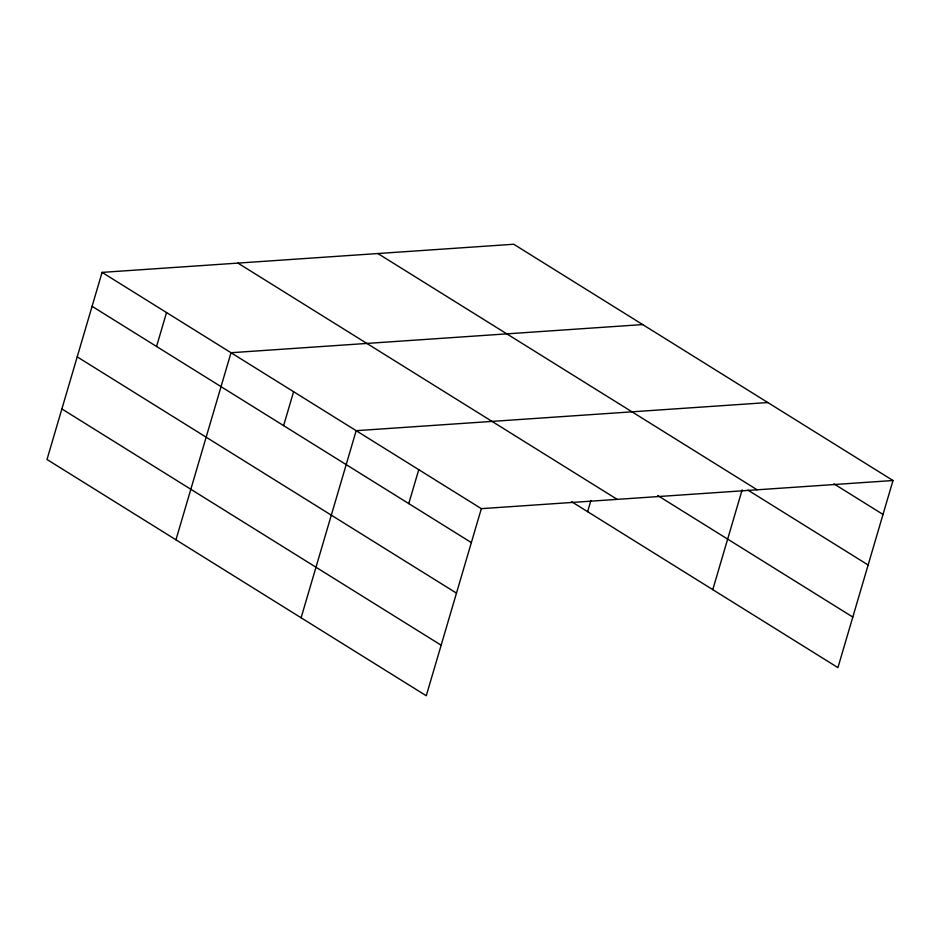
<?xml version="1.0" encoding="UTF-8"?>
<svg xmlns="http://www.w3.org/2000/svg" width="940" height="940" viewBox="0 0 940 940"><rect width="100%" height="100%" fill="white"/><g stroke="black" fill="none" stroke-linecap="round" stroke-linejoin="round"><path stroke-width="1.41" d="M893 480.516L513.734 244.247L102.072 272.389L47 459.484L426.267 695.753L481.339 508.657L893 480.516L837.928 667.611L571.496 501.631M156.557 346.484L166.545 312.55M175.956 539.819L231.017 352.723L642.678 324.57M283.61 425.632L293.597 391.698M301.106 617.792L356.178 430.685L767.839 402.543M408.771 503.593L418.758 469.671M587.618 511.677L590.919 500.444M712.779 589.65L742.154 489.834M833.933 483.865L883.013 514.438M377.88 253.53L757.147 489.799M747.888 490.081L868.137 564.987M657.706 495.533L852.815 617.063M237.914 263.094L617.181 499.363M102.072 272.389L481.339 508.657M92.085 306.311L471.351 542.58M77.209 356.859L456.476 593.128M61.875 408.935L441.142 645.204"/></g></svg>
